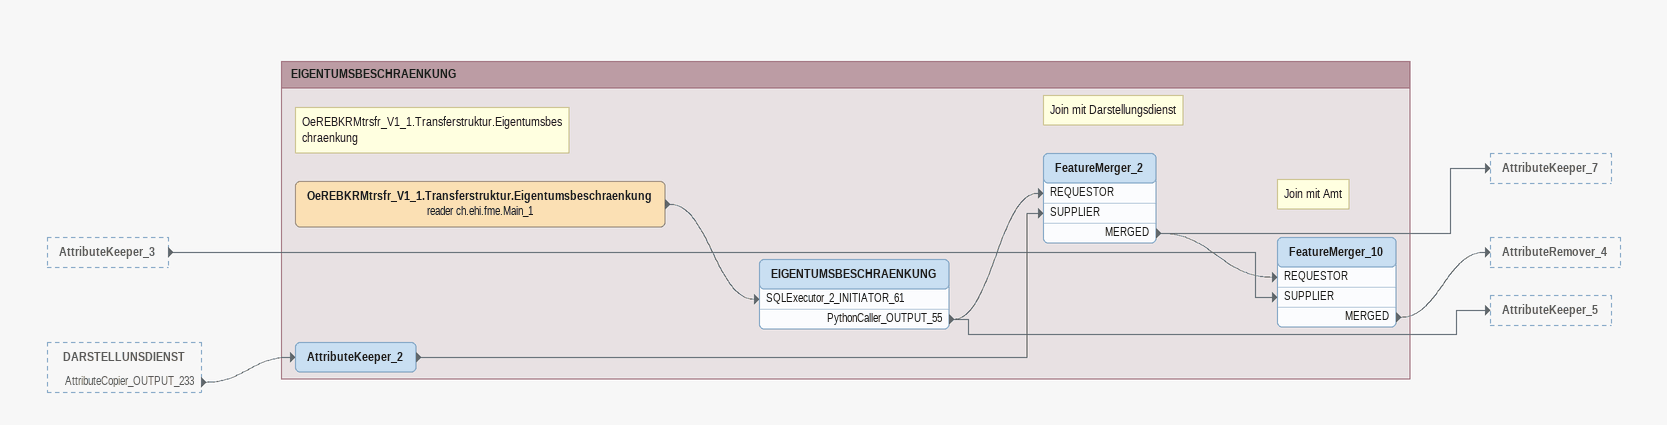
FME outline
AttributeKeeper_3 [outside]
    -> FeatureMerger_10 [SUPPLIER]
DARSTELLUNSDIENST [outside]
    AttributeCopier_OUTPUT_233 -> AttributeKeeper_2

Bookmark: EIGENTUMSBESCHRAENKUNG
AttributeKeeper_2
    -> FeatureMerger_2 [SUPPLIER]
Note: OeREBKRMtrsfr_V1_1.Transferstruktur.Eigentumsbeschraenkung
OeREBKRMtrsfr_V1_1.Transferstruktur.Eigentumsbeschraenkung (reader ch.ehi.fme.Main_1)
    -> EIGENTUMSBESCHRAENKUNG [SQLExecutor_2_INITIATOR_61]
EIGENTUMSBESCHRAENKUNG
    PythonCaller_OUTPUT_55 -> AttributeKeeper_5
    PythonCaller_OUTPUT_55 -> FeatureMerger_2 [REQUESTOR]
Note: Join mit Darstellungsdienst
FeatureMerger_2
    MERGED -> FeatureMerger_10 [REQUESTOR]
    MERGED -> AttributeKeeper_7
Note: Join mit Amt
FeatureMerger_10
    MERGED -> AttributeRemover_4
